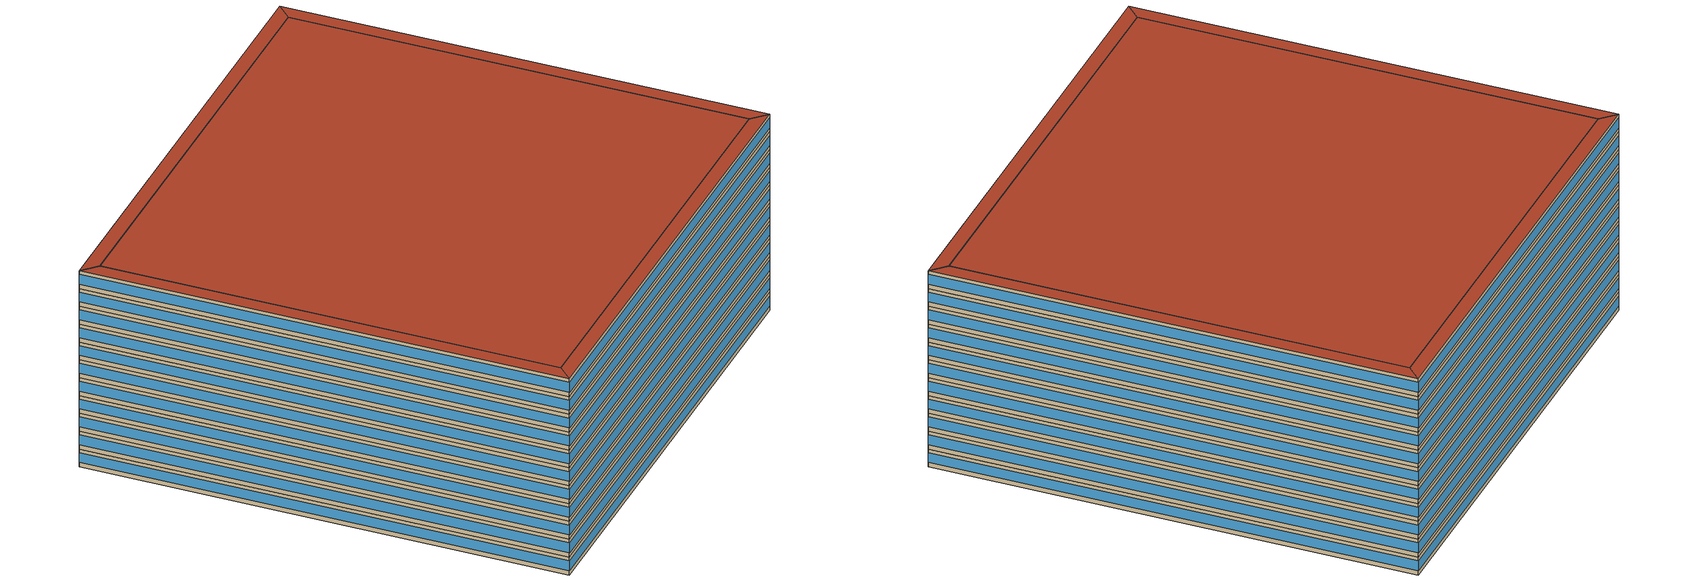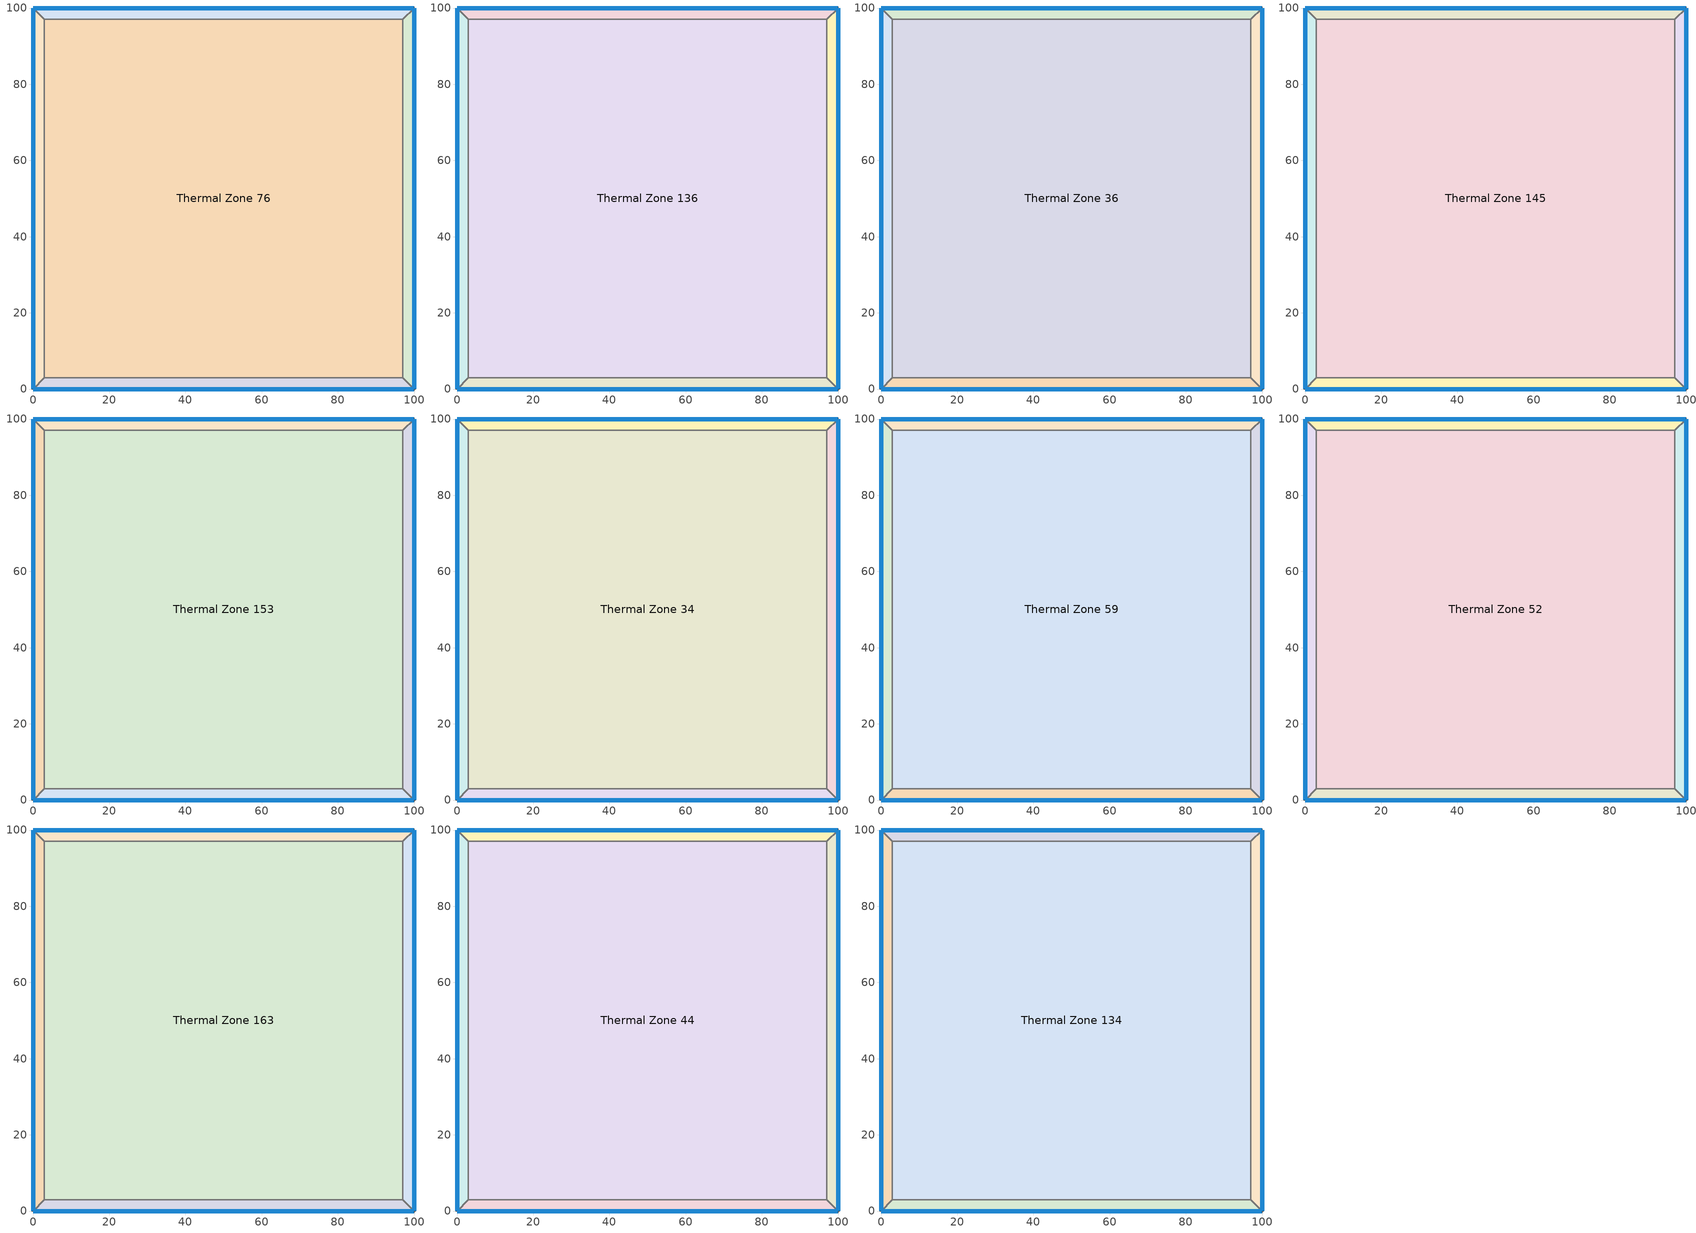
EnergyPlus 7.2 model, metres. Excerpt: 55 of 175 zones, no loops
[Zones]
Thermal Zone 76
 floor to Thermal Zone 99 (000_Interior Floor): 3,3 3,97 97,97 97,3 z96
 wall to Thermal Zone 135 (000_Interior Wall): 3,3 97,3 z96:100
 wall to Thermal Zone 107 (000_Interior Wall): 3,97 3,3 z96:100
 wall to Thermal Zone 150 (000_Interior Wall): 97,3 97,97 z96:100
 wall to Thermal Zone 156 (000_Interior Wall): 97,97 3,97 z96:100
Thermal Zone 135
 floor to Thermal Zone 154 (000_Interior Floor): 100,0 0,0 3,3 97,3 z96
 wall outside (ASHRAE_189.1-2009_ExtWall_SteelFrame_ClimateZone 4-8): 0,0 100,0 z96:100
 wall to Thermal Zone 150 (000_Interior Wall): 100,0 97,3 z96:100
 wall to Thermal Zone 107 (000_Interior Wall): 3,3 0,0 z96:100
 window (ASHRAE_189.1-2009_ExtWindow_ClimateZone 4-5): 0.03,0 99.97,0 z97:99.2
Thermal Zone 107
 floor to Thermal Zone 46 (000_Interior Floor): 0,0 0,100 3,97 3,3 z96
 wall outside (ASHRAE_189.1-2009_ExtWall_SteelFrame_ClimateZone 4-8): 0,100 0,0 z96:100
 wall to Thermal Zone 156 (000_Interior Wall): 3,97 0,100 z96:100
 window (ASHRAE_189.1-2009_ExtWindow_ClimateZone 4-5): 0,99.97 0,0.03 z97:99.2
Thermal Zone 150
 floor to Thermal Zone 159 (000_Interior Floor): 100,100 100,0 97,3 97,97 z96
 wall outside (ASHRAE_189.1-2009_ExtWall_SteelFrame_ClimateZone 4-8): 100,0 100,100 z96:100
 wall to Thermal Zone 156 (000_Interior Wall): 100,100 97,97 z96:100
 window (ASHRAE_189.1-2009_ExtWindow_ClimateZone 4-5): 100,0.03 100,99.97 z97:99.2
Thermal Zone 156
 floor to Thermal Zone 73 (000_Interior Floor): 0,100 100,100 97,97 3,97 z96
 wall outside (ASHRAE_189.1-2009_ExtWall_SteelFrame_ClimateZone 4-8): 100,100 0,100 z96:100
 window (ASHRAE_189.1-2009_ExtWindow_ClimateZone 4-5): 99.97,100 0.03,100 z97:99.2
Thermal Zone 56
 floor to Thermal Zone 156 (000_Interior Floor): 0,100 100,100 97,97 3,97 z100
 wall outside (ASHRAE_189.1-2009_ExtWall_SteelFrame_ClimateZone 4-8): 100,100 0,100 z100:104
 wall to Thermal Zone 17 (000_Interior Wall): 97,97 100,100 z100:104
 wall to Thermal Zone 136 (000_Interior Wall): 3,97 97,97 z100:104
 wall to Thermal Zone 54 (000_Interior Wall): 0,100 3,97 z100:104
 window (ASHRAE_189.1-2009_ExtWindow_ClimateZone 4-5): 99.97,100 0.03,100 z101:103.2
Thermal Zone 136
 floor to Thermal Zone 76 (000_Interior Floor): 3,3 3,97 97,97 97,3 z100
 wall to Thermal Zone 17 (000_Interior Wall): 97,3 97,97 z100:104
 wall to Thermal Zone 171 (000_Interior Wall): 3,3 97,3 z100:104
 wall to Thermal Zone 54 (000_Interior Wall): 3,97 3,3 z100:104
Thermal Zone 17
 floor to Thermal Zone 150 (000_Interior Floor): 100,100 100,0 97,3 97,97 z100
 wall outside (ASHRAE_189.1-2009_ExtWall_SteelFrame_ClimateZone 4-8): 100,0 100,100 z100:104
 wall to Thermal Zone 171 (000_Interior Wall): 97,3 100,0 z100:104
 window (ASHRAE_189.1-2009_ExtWindow_ClimateZone 4-5): 100,0.03 100,99.97 z101:103.2
Thermal Zone 54
 floor to Thermal Zone 107 (000_Interior Floor): 0,0 0,100 3,97 3,3 z100
 wall outside (ASHRAE_189.1-2009_ExtWall_SteelFrame_ClimateZone 4-8): 0,100 0,0 z100:104
 wall to Thermal Zone 171 (000_Interior Wall): 0,0 3,3 z100:104
 window (ASHRAE_189.1-2009_ExtWindow_ClimateZone 4-5): 0,99.97 0,0.03 z101:103.2
Thermal Zone 171
 floor to Thermal Zone 135 (000_Interior Floor): 100,0 0,0 3,3 97,3 z100
 wall outside (ASHRAE_189.1-2009_ExtWall_SteelFrame_ClimateZone 4-8): 0,0 100,0 z100:104
 window (ASHRAE_189.1-2009_ExtWindow_ClimateZone 4-5): 0.03,0 99.97,0 z101:103.2
Thermal Zone 24
 floor to Thermal Zone 171 (000_Interior Floor): 100,0 0,0 3,3 97,3 z104
 wall outside (ASHRAE_189.1-2009_ExtWall_SteelFrame_ClimateZone 4-8): 0,0 100,0 z104:108
 wall to Thermal Zone 42 (000_Interior Wall): 100,0 97,3 z104:108
 wall to Thermal Zone 36 (000_Interior Wall): 97,3 3,3 z104:108
 wall to Thermal Zone 66 (000_Interior Wall): 3,3 0,0 z104:108
 window (ASHRAE_189.1-2009_ExtWindow_ClimateZone 4-5): 0.03,0 99.97,0 z105:107.2
Thermal Zone 36
 floor to Thermal Zone 136 (000_Interior Floor): 3,3 3,97 97,97 97,3 z104
 wall to Thermal Zone 66 (000_Interior Wall): 3,97 3,3 z104:108
 wall to Thermal Zone 116 (000_Interior Wall): 97,97 3,97 z104:108
 wall to Thermal Zone 42 (000_Interior Wall): 97,3 97,97 z104:108
Thermal Zone 42
 floor to Thermal Zone 17 (000_Interior Floor): 100,100 100,0 97,3 97,97 z104
 wall outside (ASHRAE_189.1-2009_ExtWall_SteelFrame_ClimateZone 4-8): 100,0 100,100 z104:108
 wall to Thermal Zone 116 (000_Interior Wall): 100,100 97,97 z104:108
 window (ASHRAE_189.1-2009_ExtWindow_ClimateZone 4-5): 100,0.03 100,99.97 z105:107.2
Thermal Zone 116
 floor to Thermal Zone 56 (000_Interior Floor): 0,100 100,100 97,97 3,97 z104
 wall outside (ASHRAE_189.1-2009_ExtWall_SteelFrame_ClimateZone 4-8): 100,100 0,100 z104:108
 wall to Thermal Zone 66 (000_Interior Wall): 0,100 3,97 z104:108
 window (ASHRAE_189.1-2009_ExtWindow_ClimateZone 4-5): 99.97,100 0.03,100 z105:107.2
Thermal Zone 66
 floor to Thermal Zone 54 (000_Interior Floor): 0,0 0,100 3,97 3,3 z104
 wall outside (ASHRAE_189.1-2009_ExtWall_SteelFrame_ClimateZone 4-8): 0,100 0,0 z104:108
 window (ASHRAE_189.1-2009_ExtWindow_ClimateZone 4-5): 0,99.97 0,0.03 z105:107.2
Thermal Zone 145
 floor to Thermal Zone 36 (000_Interior Floor): 3,3 3,97 97,97 97,3 z108
 wall to Thermal Zone 96 (000_Interior Wall): 3,3 97,3 z108:112
 wall to Thermal Zone 117 (000_Interior Wall): 3,97 3,3 z108:112
 wall to Thermal Zone 12 (000_Interior Wall): 97,97 3,97 z108:112
 wall to Thermal Zone 111 (000_Interior Wall): 97,3 97,97 z108:112
Thermal Zone 111
 floor to Thermal Zone 42 (000_Interior Floor): 100,100 100,0 97,3 97,97 z108
 wall outside (ASHRAE_189.1-2009_ExtWall_SteelFrame_ClimateZone 4-8): 100,0 100,100 z108:112
 wall to Thermal Zone 12 (000_Interior Wall): 100,100 97,97 z108:112
 wall to Thermal Zone 96 (000_Interior Wall): 97,3 100,0 z108:112
 window (ASHRAE_189.1-2009_ExtWindow_ClimateZone 4-5): 100,0.03 100,99.97 z109:111.2
Thermal Zone 96
 floor to Thermal Zone 24 (000_Interior Floor): 100,0 0,0 3,3 97,3 z108
 wall outside (ASHRAE_189.1-2009_ExtWall_SteelFrame_ClimateZone 4-8): 0,0 100,0 z108:112
 wall to Thermal Zone 117 (000_Interior Wall): 3,3 0,0 z108:112
 window (ASHRAE_189.1-2009_ExtWindow_ClimateZone 4-5): 0.03,0 99.97,0 z109:111.2
Thermal Zone 117
 floor to Thermal Zone 66 (000_Interior Floor): 0,0 0,100 3,97 3,3 z108
 wall outside (ASHRAE_189.1-2009_ExtWall_SteelFrame_ClimateZone 4-8): 0,100 0,0 z108:112
 wall to Thermal Zone 12 (000_Interior Wall): 3,97 0,100 z108:112
 window (ASHRAE_189.1-2009_ExtWindow_ClimateZone 4-5): 0,99.97 0,0.03 z109:111.2
Thermal Zone 12
 floor to Thermal Zone 116 (000_Interior Floor): 0,100 100,100 97,97 3,97 z108
 wall outside (ASHRAE_189.1-2009_ExtWall_SteelFrame_ClimateZone 4-8): 100,100 0,100 z108:112
 window (ASHRAE_189.1-2009_ExtWindow_ClimateZone 4-5): 99.97,100 0.03,100 z109:111.2
Thermal Zone 68
 floor to Thermal Zone 117 (000_Interior Floor): 0,0 0,100 3,97 3,3 z112
 wall outside (ASHRAE_189.1-2009_ExtWall_SteelFrame_ClimateZone 4-8): 0,100 0,0 z112:116
 wall to Thermal Zone 22 (000_Interior Wall): 0,0 3,3 z112:116
 wall to Thermal Zone 93 (000_Interior Wall): 3,97 0,100 z112:116
 wall to Thermal Zone 153 (000_Interior Wall): 3,3 3,97 z112:116
 window (ASHRAE_189.1-2009_ExtWindow_ClimateZone 4-5): 0,99.97 0,0.03 z113:115.2
Thermal Zone 88
 floor to Thermal Zone 111 (000_Interior Floor): 100,100 100,0 97,3 97,97 z112
 wall outside (ASHRAE_189.1-2009_ExtWall_SteelFrame_ClimateZone 4-8): 100,0 100,100 z112:116
 wall to Thermal Zone 153 (000_Interior Wall): 97,97 97,3 z112:116
 wall to Thermal Zone 22 (000_Interior Wall): 97,3 100,0 z112:116
 wall to Thermal Zone 93 (000_Interior Wall): 100,100 97,97 z112:116
 window (ASHRAE_189.1-2009_ExtWindow_ClimateZone 4-5): 100,0.03 100,99.97 z113:115.2
Thermal Zone 93
 floor to Thermal Zone 12 (000_Interior Floor): 0,100 100,100 97,97 3,97 z112
 wall outside (ASHRAE_189.1-2009_ExtWall_SteelFrame_ClimateZone 4-8): 100,100 0,100 z112:116
 wall to Thermal Zone 153 (000_Interior Wall): 3,97 97,97 z112:116
 window (ASHRAE_189.1-2009_ExtWindow_ClimateZone 4-5): 99.97,100 0.03,100 z113:115.2
Thermal Zone 153
 floor to Thermal Zone 145 (000_Interior Floor): 3,3 3,97 97,97 97,3 z112
 wall to Thermal Zone 22 (000_Interior Wall): 3,3 97,3 z112:116
Thermal Zone 22
 floor to Thermal Zone 96 (000_Interior Floor): 100,0 0,0 3,3 97,3 z112
 wall outside (ASHRAE_189.1-2009_ExtWall_SteelFrame_ClimateZone 4-8): 0,0 100,0 z112:116
 window (ASHRAE_189.1-2009_ExtWindow_ClimateZone 4-5): 0.03,0 99.97,0 z113:115.2
Thermal Zone 58
 floor to Thermal Zone 88 (000_Interior Floor): 100,100 100,0 97,3 97,97 z116
 wall outside (ASHRAE_189.1-2009_ExtWall_SteelFrame_ClimateZone 4-8): 100,0 100,100 z116:120
 wall to Thermal Zone 57 (000_Interior Wall): 97,3 100,0 z116:120
 wall to Thermal Zone 5 (000_Interior Wall): 100,100 97,97 z116:120
 wall to Thermal Zone 34 (000_Interior Wall): 97,97 97,3 z116:120
 window (ASHRAE_189.1-2009_ExtWindow_ClimateZone 4-5): 100,0.03 100,99.97 z117:119.2
Thermal Zone 57
 floor to Thermal Zone 22 (000_Interior Floor): 100,0 0,0 3,3 97,3 z116
 wall outside (ASHRAE_189.1-2009_ExtWall_SteelFrame_ClimateZone 4-8): 0,0 100,0 z116:120
 wall to Thermal Zone 34 (000_Interior Wall): 97,3 3,3 z116:120
 wall to Thermal Zone 128 (000_Interior Wall): 3,3 0,0 z116:120
 window (ASHRAE_189.1-2009_ExtWindow_ClimateZone 4-5): 0.03,0 99.97,0 z117:119.2
Thermal Zone 5
 floor to Thermal Zone 93 (000_Interior Floor): 0,100 100,100 97,97 3,97 z116
 wall outside (ASHRAE_189.1-2009_ExtWall_SteelFrame_ClimateZone 4-8): 100,100 0,100 z116:120
 wall to Thermal Zone 34 (000_Interior Wall): 3,97 97,97 z116:120
 wall to Thermal Zone 128 (000_Interior Wall): 0,100 3,97 z116:120
 window (ASHRAE_189.1-2009_ExtWindow_ClimateZone 4-5): 99.97,100 0.03,100 z117:119.2
Thermal Zone 128
 floor to Thermal Zone 68 (000_Interior Floor): 0,0 0,100 3,97 3,3 z116
 wall outside (ASHRAE_189.1-2009_ExtWall_SteelFrame_ClimateZone 4-8): 0,100 0,0 z116:120
 wall to Thermal Zone 34 (000_Interior Wall): 3,3 3,97 z116:120
 window (ASHRAE_189.1-2009_ExtWindow_ClimateZone 4-5): 0,99.97 0,0.03 z117:119.2
Thermal Zone 34
 floor to Thermal Zone 153 (000_Interior Floor): 3,3 3,97 97,97 97,3 z116
Thermal Zone 48
 floor to Thermal Zone 57 (000_Interior Floor): 100,0 0,0 3,3 97,3 z120
 wall outside (ASHRAE_189.1-2009_ExtWall_SteelFrame_ClimateZone 4-8): 0,0 100,0 z120:124
 wall to Thermal Zone 155 (000_Interior Wall): 100,0 97,3 z120:124
 wall to Thermal Zone 59 (000_Interior Wall): 97,3 3,3 z120:124
 wall to Thermal Zone 65 (000_Interior Wall): 3,3 0,0 z120:124
 window (ASHRAE_189.1-2009_ExtWindow_ClimateZone 4-5): 0.03,0 99.97,0 z121:123.2
Thermal Zone 155
 floor to Thermal Zone 58 (000_Interior Floor): 100,100 100,0 97,3 97,97 z120
 wall outside (ASHRAE_189.1-2009_ExtWall_SteelFrame_ClimateZone 4-8): 100,0 100,100 z120:124
 wall to Thermal Zone 63 (000_Interior Wall): 100,100 97,97 z120:124
 wall to Thermal Zone 59 (000_Interior Wall): 97,97 97,3 z120:124
 window (ASHRAE_189.1-2009_ExtWindow_ClimateZone 4-5): 100,0.03 100,99.97 z121:123.2
Thermal Zone 63
 floor to Thermal Zone 5 (000_Interior Floor): 0,100 100,100 97,97 3,97 z120
 wall outside (ASHRAE_189.1-2009_ExtWall_SteelFrame_ClimateZone 4-8): 100,100 0,100 z120:124
 wall to Thermal Zone 59 (000_Interior Wall): 3,97 97,97 z120:124
 wall to Thermal Zone 65 (000_Interior Wall): 0,100 3,97 z120:124
 window (ASHRAE_189.1-2009_ExtWindow_ClimateZone 4-5): 99.97,100 0.03,100 z121:123.2
Thermal Zone 65
 floor to Thermal Zone 128 (000_Interior Floor): 0,0 0,100 3,97 3,3 z120
 wall outside (ASHRAE_189.1-2009_ExtWall_SteelFrame_ClimateZone 4-8): 0,100 0,0 z120:124
 wall to Thermal Zone 59 (000_Interior Wall): 3,3 3,97 z120:124
 window (ASHRAE_189.1-2009_ExtWindow_ClimateZone 4-5): 0,99.97 0,0.03 z121:123.2
Thermal Zone 59
 floor to Thermal Zone 34 (000_Interior Floor): 3,3 3,97 97,97 97,3 z120
Thermal Zone 52
 floor to Thermal Zone 59 (000_Interior Floor): 3,3 3,97 97,97 97,3 z124
 wall to Thermal Zone 98 (000_Interior Wall): 3,3 97,3 z124:128
 wall to Thermal Zone 87 (000_Interior Wall): 97,3 97,97 z124:128
 wall to Thermal Zone 40 (000_Interior Wall): 3,97 3,3 z124:128
 wall to Thermal Zone 62 (000_Interior Wall): 97,97 3,97 z124:128
Thermal Zone 40
 floor to Thermal Zone 65 (000_Interior Floor): 0,0 0,100 3,97 3,3 z124
 wall outside (ASHRAE_189.1-2009_ExtWall_SteelFrame_ClimateZone 4-8): 0,100 0,0 z124:128
 wall to Thermal Zone 98 (000_Interior Wall): 0,0 3,3 z124:128
 wall to Thermal Zone 62 (000_Interior Wall): 3,97 0,100 z124:128
 window (ASHRAE_189.1-2009_ExtWindow_ClimateZone 4-5): 0,99.97 0,0.03 z125:127.2
Thermal Zone 62
 floor to Thermal Zone 63 (000_Interior Floor): 0,100 100,100 97,97 3,97 z124
 wall outside (ASHRAE_189.1-2009_ExtWall_SteelFrame_ClimateZone 4-8): 100,100 0,100 z124:128
 wall to Thermal Zone 87 (000_Interior Wall): 97,97 100,100 z124:128
 window (ASHRAE_189.1-2009_ExtWindow_ClimateZone 4-5): 99.97,100 0.03,100 z125:127.2
Thermal Zone 87
 floor to Thermal Zone 155 (000_Interior Floor): 100,100 100,0 97,3 97,97 z124
 wall outside (ASHRAE_189.1-2009_ExtWall_SteelFrame_ClimateZone 4-8): 100,0 100,100 z124:128
 wall to Thermal Zone 98 (000_Interior Wall): 97,3 100,0 z124:128
 window (ASHRAE_189.1-2009_ExtWindow_ClimateZone 4-5): 100,0.03 100,99.97 z125:127.2
Thermal Zone 98
 floor to Thermal Zone 48 (000_Interior Floor): 100,0 0,0 3,3 97,3 z124
 wall outside (ASHRAE_189.1-2009_ExtWall_SteelFrame_ClimateZone 4-8): 0,0 100,0 z124:128
 window (ASHRAE_189.1-2009_ExtWindow_ClimateZone 4-5): 0.03,0 99.97,0 z125:127.2
Thermal Zone 104
 floor to Thermal Zone 40 (000_Interior Floor): 0,0 0,100 3,97 3,3 z128
 wall outside (ASHRAE_189.1-2009_ExtWall_SteelFrame_ClimateZone 4-8): 0,100 0,0 z128:132
 wall to Thermal Zone 61 (000_Interior Wall): 3,97 0,100 z128:132
 wall to Thermal Zone 60 (000_Interior Wall): 0,0 3,3 z128:132
 wall to Thermal Zone 163 (000_Interior Wall): 3,3 3,97 z128:132
 window (ASHRAE_189.1-2009_ExtWindow_ClimateZone 4-5): 0,99.97 0,0.03 z129:131.2
Thermal Zone 60
 floor to Thermal Zone 98 (000_Interior Floor): 100,0 0,0 3,3 97,3 z128
 wall outside (ASHRAE_189.1-2009_ExtWall_SteelFrame_ClimateZone 4-8): 0,0 100,0 z128:132
 wall to Thermal Zone 163 (000_Interior Wall): 97,3 3,3 z128:132
 wall to Thermal Zone 133 (000_Interior Wall): 100,0 97,3 z128:132
 window (ASHRAE_189.1-2009_ExtWindow_ClimateZone 4-5): 0.03,0 99.97,0 z129:131.2
Thermal Zone 61
 floor to Thermal Zone 62 (000_Interior Floor): 0,100 100,100 97,97 3,97 z128
 wall outside (ASHRAE_189.1-2009_ExtWall_SteelFrame_ClimateZone 4-8): 100,100 0,100 z128:132
 wall to Thermal Zone 133 (000_Interior Wall): 97,97 100,100 z128:132
 wall to Thermal Zone 163 (000_Interior Wall): 3,97 97,97 z128:132
 window (ASHRAE_189.1-2009_ExtWindow_ClimateZone 4-5): 99.97,100 0.03,100 z129:131.2
Thermal Zone 163
 floor to Thermal Zone 52 (000_Interior Floor): 3,3 3,97 97,97 97,3 z128
 wall to Thermal Zone 133 (000_Interior Wall): 97,3 97,97 z128:132
Thermal Zone 133
 floor to Thermal Zone 87 (000_Interior Floor): 100,100 100,0 97,3 97,97 z128
 wall outside (ASHRAE_189.1-2009_ExtWall_SteelFrame_ClimateZone 4-8): 100,0 100,100 z128:132
 window (ASHRAE_189.1-2009_ExtWindow_ClimateZone 4-5): 100,0.03 100,99.97 z129:131.2
Thermal Zone 113
 floor to Thermal Zone 60 (000_Interior Floor): 100,0 0,0 3,3 97,3 z132
 wall outside (ASHRAE_189.1-2009_ExtWall_SteelFrame_ClimateZone 4-8): 0,0 100,0 z132:136
 wall to Thermal Zone 2 (000_Interior Wall): 3,3 0,0 z132:136
 wall to Thermal Zone 44 (000_Interior Wall): 97,3 3,3 z132:136
 wall to Thermal Zone 108 (000_Interior Wall): 100,0 97,3 z132:136
 window (ASHRAE_189.1-2009_ExtWindow_ClimateZone 4-5): 0.03,0 99.97,0 z133:135.2
Thermal Zone 44
 floor to Thermal Zone 163 (000_Interior Floor): 3,3 3,97 97,97 97,3 z132
 wall to Thermal Zone 2 (000_Interior Wall): 3,97 3,3 z132:136
 wall to Thermal Zone 72 (000_Interior Wall): 97,97 3,97 z132:136
 wall to Thermal Zone 108 (000_Interior Wall): 97,3 97,97 z132:136
Thermal Zone 72
 floor to Thermal Zone 61 (000_Interior Floor): 0,100 100,100 97,97 3,97 z132
 wall outside (ASHRAE_189.1-2009_ExtWall_SteelFrame_ClimateZone 4-8): 100,100 0,100 z132:136
 wall to Thermal Zone 108 (000_Interior Wall): 97,97 100,100 z132:136
 wall to Thermal Zone 2 (000_Interior Wall): 0,100 3,97 z132:136
 window (ASHRAE_189.1-2009_ExtWindow_ClimateZone 4-5): 99.97,100 0.03,100 z133:135.2
Thermal Zone 2
 floor to Thermal Zone 104 (000_Interior Floor): 0,0 0,100 3,97 3,3 z132
 wall outside (ASHRAE_189.1-2009_ExtWall_SteelFrame_ClimateZone 4-8): 0,100 0,0 z132:136
 window (ASHRAE_189.1-2009_ExtWindow_ClimateZone 4-5): 0,99.97 0,0.03 z133:135.2
Thermal Zone 108
 floor to Thermal Zone 133 (000_Interior Floor): 100,100 100,0 97,3 97,97 z132
 wall outside (ASHRAE_189.1-2009_ExtWall_SteelFrame_ClimateZone 4-8): 100,0 100,100 z132:136
 window (ASHRAE_189.1-2009_ExtWindow_ClimateZone 4-5): 100,0.03 100,99.97 z133:135.2
Thermal Zone 3
 floor to Thermal Zone 2 (000_Interior Floor): 0,0 0,100 3,97 3,3 z136
 wall outside (ASHRAE_189.1-2009_ExtWall_SteelFrame_ClimateZone 4-8): 0,100 0,0 z136:140
 wall to Thermal Zone 141 (000_Interior Wall): 0,0 3,3 z136:140
 wall to Thermal Zone 134 (000_Interior Wall): 3,3 3,97 z136:140
 wall to Thermal Zone 84 (000_Interior Wall): 3,97 0,100 z136:140
 window (ASHRAE_189.1-2009_ExtWindow_ClimateZone 4-5): 0,99.97 0,0.03 z137:139.2
 roof outside (ASHRAE_189.1-2009_ExtRoof_IEAD_ClimateZone 2-5): 3,3 3,97 0,100 0,0 z140
Thermal Zone 84
 floor to Thermal Zone 72 (000_Interior Floor): 0,100 100,100 97,97 3,97 z136
 wall outside (ASHRAE_189.1-2009_ExtWall_SteelFrame_ClimateZone 4-8): 100,100 0,100 z136:140
 wall to Thermal Zone 6 (000_Interior Wall): 97,97 100,100 z136:140
 wall to Thermal Zone 134 (000_Interior Wall): 3,97 97,97 z136:140
 window (ASHRAE_189.1-2009_ExtWindow_ClimateZone 4-5): 99.97,100 0.03,100 z137:139.2
 roof outside (ASHRAE_189.1-2009_ExtRoof_IEAD_ClimateZone 2-5): 3,97 97,97 100,100 0,100 z140
Thermal Zone 6
 floor to Thermal Zone 108 (000_Interior Floor): 100,100 100,0 97,3 97,97 z136
 wall outside (ASHRAE_189.1-2009_ExtWall_SteelFrame_ClimateZone 4-8): 100,0 100,100 z136:140
 wall to Thermal Zone 134 (000_Interior Wall): 97,97 97,3 z136:140
 wall to Thermal Zone 141 (000_Interior Wall): 97,3 100,0 z136:140
 window (ASHRAE_189.1-2009_ExtWindow_ClimateZone 4-5): 100,0.03 100,99.97 z137:139.2
 roof outside (ASHRAE_189.1-2009_ExtRoof_IEAD_ClimateZone 2-5): 97,97 97,3 100,0 100,100 z140
Thermal Zone 141
 floor to Thermal Zone 113 (000_Interior Floor): 100,0 0,0 3,3 97,3 z136
 wall outside (ASHRAE_189.1-2009_ExtWall_SteelFrame_ClimateZone 4-8): 0,0 100,0 z136:140
 wall to Thermal Zone 134 (000_Interior Wall): 97,3 3,3 z136:140
 window (ASHRAE_189.1-2009_ExtWindow_ClimateZone 4-5): 0.03,0 99.97,0 z137:139.2
 roof outside (ASHRAE_189.1-2009_ExtRoof_IEAD_ClimateZone 2-5): 97,3 3,3 0,0 100,0 z140
Thermal Zone 134
 floor to Thermal Zone 44 (000_Interior Floor): 3,3 3,97 97,97 97,3 z136
 roof outside (ASHRAE_189.1-2009_ExtRoof_IEAD_ClimateZone 2-5): 97,3 97,97 3,97 3,3 z140
[Site:Location]
San Francisco Intl Ap_CA_USA Design_Conditions: Latitude {deg}=37.62; Longitude {deg}=-122.4; Time Zone {hr}=-8; Elevation {m}=2
[SizingPeriod:DesignDay] Day of Month=21; Dry-Bulb Temperature Range Modifier Type=DefaultMultipliers; Barometric Pressure {Pa}=101301; Rain Indicator=No; Snow Indicator=No; Daylight Saving Time Indicator=No
Name | Month | Day Type | Maximum Dry-Bulb Temperature {C} | Daily Dry-Bulb Temperature Range {deltaC} | Humidity Condition Type | Wetbulb or DewPoint at Maximum Dry-Bulb {C} | Wind Speed {m/s} | Wind Direction {deg} | Solar Model Indicator | Sky Clearness | ASHRAE Clear Sky Optical Depth for Beam Irradiance (taub) | ASHRAE Clear Sky Optical Depth for Diffuse Irradiance (taud)
San Francisco Intl Ap Ann Hum_n 99% Condns DP=>MCDB | 1 | WinterDesignDay | 11.2 | 0 | Dewpoint | -1.2 | 2.2 | 150 | ASHRAEClearSky | 0
San Francisco Intl Ap Ann Clg 2% Condns DB=>MWB | 8 | SummerDesignDay | 23.6 | 8.5 | Wetbulb | 16.2 | 5.9 | 310 | ASHRAETau |  | 0.365 | 2.435
San Francisco Intl Ap Ann Htg Wind 99.6% Condns WS=>MCDB | 1 | WinterDesignDay | 12.1 | 0 | Wetbulb | 12.1 | 12.9 | 150 | ASHRAEClearSky | 0
San Francisco Intl Ap Ann Clg .4% Condns DB=>MWB | 8 | SummerDesignDay | 28.3 | 8.5 | Wetbulb | 17.2 | 5.9 | 310 | ASHRAETau |  | 0.365 | 2.435
[Building]
Building 1
[Material] Thermal Absorptance=0.9
Name | Roughness | Thickness {m} | Conductivity {W/m-K} | Density {kg/m3} | Specific Heat {J/kg-K} | Solar Absorptance | Visible Absorptance
000_F16 Acoustic tile | MediumSmooth | 0.0191 | 0.06 | 368 | 590 | 0.7 | 0.7
1/2IN Gypsum | Smooth | 0.0127 | 0.16 | 784.9 | 830 | 0.92 | 0.92
Roof Insulation [21] | MediumRough | 0.2105 | 0.049 | 265 | 836.8 | 0.7 | 0.7
Roof Membrane | VeryRough | 0.0095 | 0.16 | 1121.29 | 1460 | 0.7 | 0.7
Wall Insulation [39] | MediumRough | 0.1184 | 0.045 | 265 | 836.8 | 0.7 | 0.7
Metal Decking | MediumSmooth | 0.0015 | 45.006 | 7680 | 418.4 | 0.7 | 0.3
000_G01a 19mm gypsum board | MediumSmooth | 0.019 | 0.16 | 800 | 1090 | 0.7 | 0.7
000_M11 100mm lightweight concrete | MediumRough | 0.1016 | 0.53 | 1280 | 840 | 0.7 | 0.7
[Material:AirGap]
Name | Thermal Resistance {m2-K/W}
000_F04 Wall air space resistance | 0.15
000_F05 Ceiling air space resistance | 0.18
[Material:NoMass]
MAT-SHEATH: Roughness=Rough; Thermal Resistance {m2-K/W}=0.3626; Thermal Absorptance=0.9; Solar Absorptance=0.7; Visible Absorptance=0.7
[WindowMaterial:Glazing]
Theoretical Glass [207]: Optical Data Type=SpectralAverage; Thickness {m}=0.003; Solar Transmittance at Normal Incidence=0.3311; Front Side Solar Reflectance at Normal Incidence=0.6189; Back Side Solar Reflectance at Normal Incidence=0.6189; Visible Transmittance at Normal Incidence=0.44; Front Side Visible Reflectance at Normal Incidence=0.51; Back Side Visible Reflectance at Normal Incidence=0.51; Infrared Transmittance at Normal Incidence=0; Front Side Infrared Hemispherical Emissivity=0.9; Back Side Infrared Hemispherical Emissivity=0.9; Conductivity {W/m-K}=0.0133; Dirt Correction Factor for Solar and Visible Transmittance=1; Solar Diffusing=No
[Construction]
ASHRAE_189.1-2009_ExtRoof_IEAD_ClimateZone 2-5: Roof Membrane, Roof Insulation [21], Metal Decking
ASHRAE_189.1-2009_ExtWindow_ClimateZone 4-5: Theoretical Glass [207]
000_Interior Wall: 000_G01a 19mm gypsum board, 000_F04 Wall air space resistance, 000_G01a 19mm gypsum board
ASHRAE_189.1-2009_ExtWall_SteelFrame_ClimateZone 4-8: MAT-SHEATH, Wall Insulation [39], 1/2IN Gypsum
000_Interior Floor: 000_F16 Acoustic tile, 000_F05 Ceiling air space resistance, 000_M11 100mm lightweight concrete
[Zone]
Thermal Zone 48; Thermal Zone 24; Thermal Zone 3; Thermal Zone 84; Thermal Zone 76; Thermal Zone 145; Thermal Zone 111; Thermal Zone 68; Thermal Zone 52; Thermal Zone 104; Thermal Zone 6; Thermal Zone 96; Thermal Zone 135; Thermal Zone 107; Thermal Zone 60; Thermal Zone 155; Thermal Zone 61; Thermal Zone 150; Thermal Zone 113; Thermal Zone 63; Thermal Zone 40; Thermal Zone 56; Thermal Zone 65; Thermal Zone 141; Thermal Zone 62; Thermal Zone 87; Thermal Zone 136; Thermal Zone 88; Thermal Zone 44; Thermal Zone 17; Thermal Zone 93; Thermal Zone 36; Thermal Zone 58; Thermal Zone 163; Thermal Zone 72; Thermal Zone 156; Thermal Zone 98; Thermal Zone 54; Thermal Zone 117; Thermal Zone 42; Thermal Zone 116; Thermal Zone 153; Thermal Zone 57; Thermal Zone 2; Thermal Zone 108; Thermal Zone 66; Thermal Zone 59; Thermal Zone 5; Thermal Zone 128; Thermal Zone 12; Thermal Zone 133; Thermal Zone 22; Thermal Zone 171; Thermal Zone 34; Thermal Zone 134
